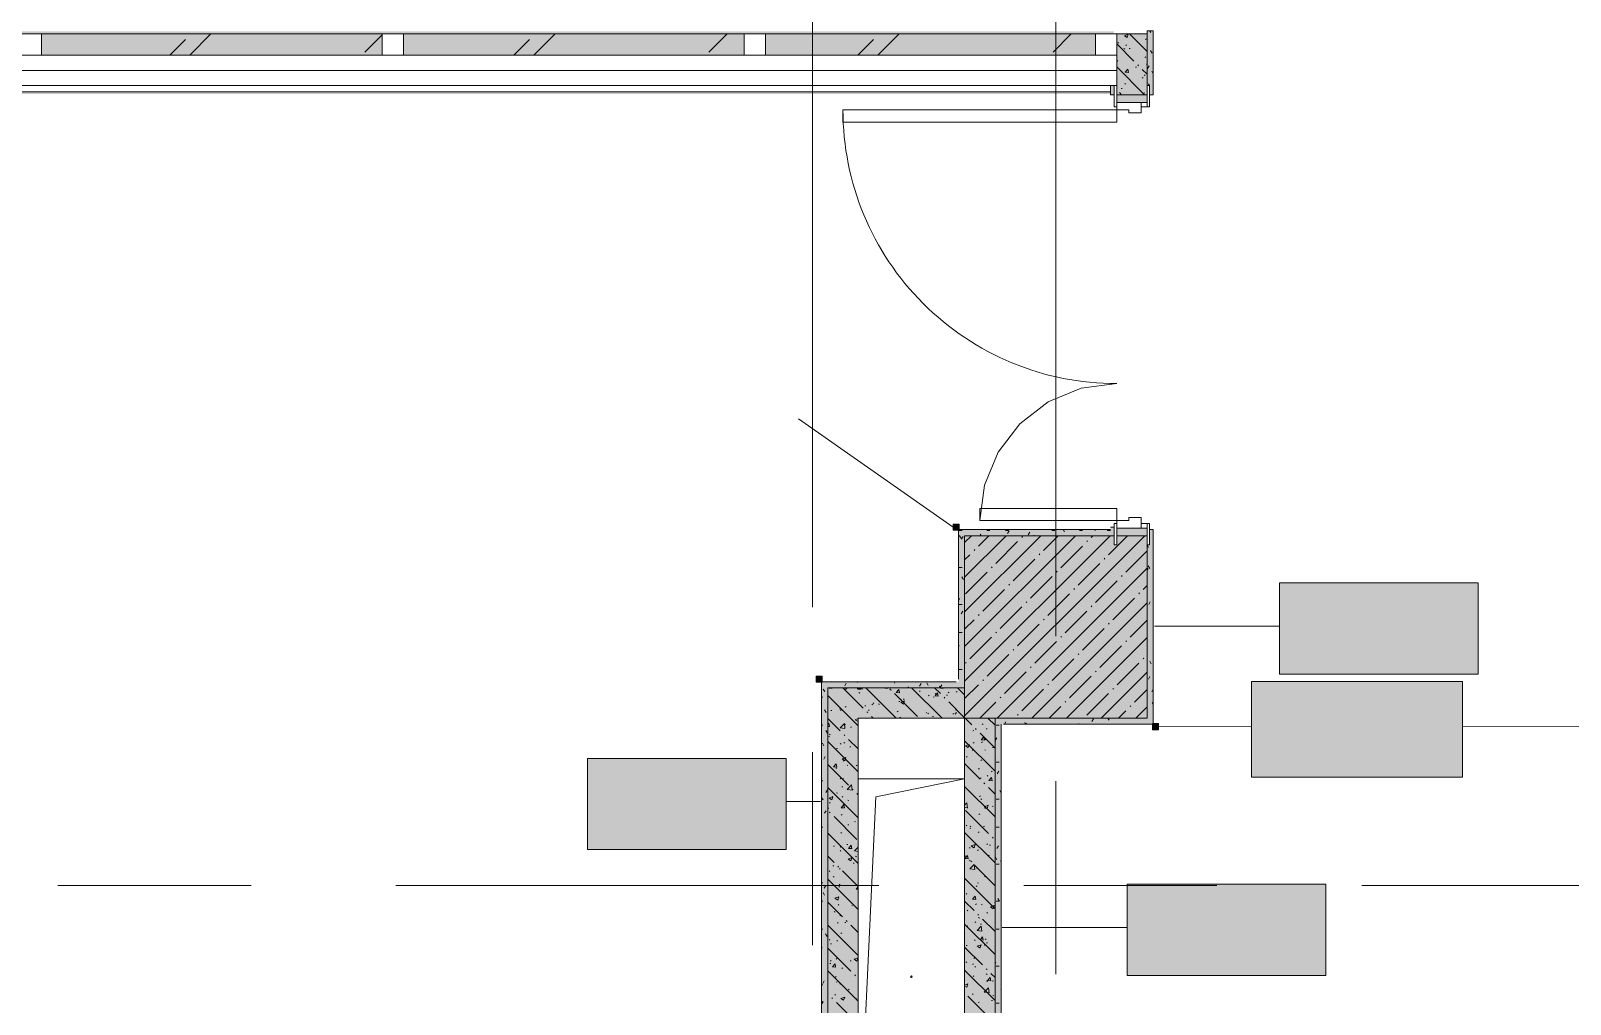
# Model space of a CAD drawing. Header units: millimetres. Extents: x -3817 to 677485, y -22715 to 103890.
# Drawn here: x 63333 to 68394, y 23671 to 26872 of the extents above; entities that cross this region are included whole.
import ezdxf

# ---------------------------------------------------------------- set-up
doc = ezdxf.new("R2010")
doc.units = ezdxf.units.MM
doc.layers.add('PDF _Геометрия', color=7, linetype='Continuous', true_color=0x1d1d1d)
doc.layers.add('PDF _Сплошная заливка', color=7, linetype='Continuous', true_color=0xffffff)

msp = doc.modelspace()

# ---------------------------------------------------------------- hatches: boundary and pattern name
at = {"layer": 'PDF _Сплошная заливка', "true_color": 0x74ba7c, "transparency": 33554559}
for points in [[(66721.3, 26861.3), (66893.3, 26861.3), (66893.3, 26869.3), (60963.3, 26869.3), (60963.3, 26861.3), (65748.3, 26861.3)], [(66883.3, 26663.3), (66883.3, 26671.3), (60973.3, 26671.3), (60973.3, 26663.3), (66721.3, 26663.3)]]:
    msp.add_hatch(color=103, dxfattribs=at).paths.add_polyline_path(points)
at = {"layer": 'PDF _Сплошная заливка', "transparency": 33554559}
for points in [[(65678.3, 26791.4), (65678.3, 26861.3), (64558.3, 26861.3), (64558.3, 26791.4), (65237, 26791.4)], [(66833.3, 26791.4), (66833.3, 26861.3), (65748.3, 26861.3), (65748.3, 26791.4), (66721.3, 26791.4)], [(66721.3, 24611.4), (67003.3, 24611.4), (67003.3, 25211.3), (66903.3, 25211.3), (66903.3, 25181.3), (66895.3, 25181.3), (66895.3, 25211.3), (66403.3, 25211.3), (66403.3, 24611.4)], [(65933.3, 17441.3), (65953.3, 17441.3), (65953.3, 24711.3), (65933.3, 24711.3), (65933.3, 17971.4)], [(66403.3, 23061.3), (66503.3, 23061.3), (66503.3, 24611.4), (66403.3, 24611.4), (66403.3, 23623.1)], [(66503.3, 23081.3), (66523.3, 23081.3), (66523.3, 24611.4), (66503.3, 24611.4), (66503.3, 23623.1)], [(66531.3, 24591.3), (67023.3, 24591.3), (67023.3, 24611.4), (66523.3, 24611.4), (66523.3, 24591.3)]]:
    msp.add_hatch(color=256, dxfattribs=at).paths.add_polyline_path(points)
h = msp.add_hatch(color=256, dxfattribs=at)
h.paths.add_polyline_path([(67023.3, 24611.4), (67023.3, 25231.3), (67011.3, 25231.3), (67011.3, 25181.3), (67003.3, 25181.3), (67003.3, 24611.4)], flags=0)
h.paths.add_polyline_path([(67011.3, 26661.3), (67023.3, 26661.3), (67023.3, 26871.4), (67003.3, 26871.4), (67003.3, 26691.3), (67011.3, 26691.3)], flags=0)
h = msp.add_hatch(color=256, dxfattribs=at)
h.paths.add_polyline_path([(66883.3, 25211.3), (66895.3, 25211.3), (66895.3, 25239.3), (66883.3, 25239.3), (66883.3, 25231.3)], flags=0)
h.paths.add_polyline_path([(66895.3, 26661.3), (66895.3, 26691.3), (66883.3, 26691.3), (66883.3, 26661.3)], flags=0)

# ---------------------------------------------------------------- linework, layer by layer
at = {"layer": 'PDF _Геометрия', "color": 253, "lineweight": 9, "true_color": 0xaaaaaa}
for points in [[(65903.3, 24976), (65903.3, 26809.4), (65903.3, 29309.4)], [(66703.3, 24880.9), (66703.3, 26809.4), (66703.3, 29309.4)], [(65903.3, 23864.8), (65903.3, 24499.8)], [(66703.3, 23769.7), (66703.3, 24404.7)], [(63422.6, 24061.3), (64057.6, 24061.3)], [(64533.8, 24061.3), (66121.3, 24061.3)], [(66597.6, 24061.3), (67232.6, 24061.3)], [(67708.8, 24061.3), (69296.3, 24061.3)]]:
    msp.add_lwpolyline(points, dxfattribs=at)
at = {"layer": 'PDF _Геометрия', "color": 9, "lineweight": 9, "true_color": 0xc0c0c0}
for points in [[(60953.3, 26861.3), (66903.3, 26861.3)], [(67011.3, 26661.3), (67023.3, 26661.3), (67023.3, 26871.4), (67003.3, 26871.4), (67003.3, 26691.3), (67003.3, 26861.3), (66903.3, 26861.3), (66903.3, 26691.3), (66883.3, 26691.3), (66883.3, 26661.3), (66895.3, 26661.3)], [(60953.3, 26791.4), (60953.3, 26741.3), (66903.3, 26741.3), (66903.3, 26791.4)], [(66883.3, 26691.3), (60973.3, 26691.3), (66883.3, 26691.3)], [(66883.3, 26691.3), (66883.3, 26671.3), (60973.3, 26671.3), (60973.3, 26691.3)], [(66903.3, 26661.3), (67003.3, 26661.3)], [(67383.3, 23061.3), (66503.3, 23061.3), (66503.3, 24611.4), (66403.3, 24611.4), (66403.3, 23061.3), (66053.3, 23061.3), (66053.3, 24611.4), (66403.3, 24611.4), (66403.3, 24711.3), (66053.3, 24711.3), (65953.3, 24711.3), (65953.3, 17461.3), (66053.3, 17461.3), (66803.3, 17461.3), (66803.3, 16791.3), (66803.3, 17441.3), (66803.3, 17461.3), (65953.3, 17461.3), (65953.3, 24711.3), (66383.3, 24711.3), (66403.3, 24711.3), (66403.3, 25211.3), (66883.3, 25211.3), (66895.3, 25211.3)], [(66883.3, 25231.3), (66383.3, 25231.3), (66383.3, 25211.3)], [(66531.3, 24591.3), (67023.3, 24591.3), (67023.3, 24611.4), (67023.3, 25231.3), (67011.3, 25231.3)], [(66895.3, 25239.3), (66883.3, 25239.3)], [(67003.3, 25181.3), (67003.3, 24611.4), (66523.3, 24611.4), (66503.3, 24611.4), (66503.3, 23081.3), (66503.3, 23061.3), (67388.3, 23061.3)], [(66375.3, 24731.3), (65933.3, 24731.3), (65933.3, 24711.3), (65933.3, 17441.3), (65953.3, 17441.3)]]:
    msp.add_lwpolyline(points, dxfattribs=at)
at = {"layer": 'PDF _Геометрия', "color": 7, "lineweight": 20}
for points in [[(63368.3, 26861.3), (63298.3, 26861.3), (63298.3, 26791.4), (63368.3, 26791.4)], [(64488.3, 26861.3), (63368.3, 26861.3), (63368.3, 26791.4), (64488.3, 26791.4)], [(64558.3, 26861.3), (64488.3, 26861.3), (64488.3, 26791.4), (64558.3, 26791.4)], [(65678.3, 26861.3), (64558.3, 26861.3), (64558.3, 26791.4), (65678.3, 26791.4)], [(65748.3, 26861.3), (65678.3, 26861.3), (65678.3, 26791.4), (65748.3, 26791.4)], [(66833.3, 26861.3), (65748.3, 26861.3), (65748.3, 26791.4), (66833.3, 26791.4)], [(66903.3, 26861.3), (66833.3, 26861.3), (66833.3, 26791.4), (66903.3, 26791.4)], [(66385.3, 25229.8), (66385.3, 25249.3), (66365.3, 25249.3), (66365.3, 25229.8)], [(65935.3, 24729.8), (65935.3, 24749.3), (65915.3, 24749.3), (65915.3, 24729.8)], [(67040.8, 24593.3), (67021.3, 24593.3), (67021.3, 24573.3), (67040.8, 24573.3)]]:
    msp.add_lwpolyline(points, close=True, dxfattribs=at)
at = {"layer": 'PDF _Геометрия', "color": 7, "lineweight": 9}
for points in [[(64488.3, 26861.3), (63368.3, 26861.3), (64488.3, 26861.3)], [(63789.9, 26791.4), (63841.5, 26842.9)], [(63855.6, 26791.4), (63925.6, 26861.3)], [(64431.4, 26801.5), (64488.3, 26858.4)], [(65678.3, 26861.3), (64558.3, 26861.3), (65678.3, 26861.3)], [(64921.2, 26791.4), (64972.8, 26842.9)], [(64986.9, 26791.4), (65056.9, 26861.3)], [(65562.8, 26801.5), (65622.6, 26861.3)], [(66833.3, 26861.3), (65748.3, 26861.3), (66833.3, 26861.3)], [(66052.6, 26791.4), (66104.2, 26842.9)], [(66118.3, 26791.4), (66188.3, 26861.3)], [(66694.1, 26801.5), (66754, 26861.3)], [(66365.3, 25239.6), (65857.6, 25595.5)], [(66383.3, 25211.3), (66383.3, 24739.3)], [(66895.3, 25211.3), (66403.3, 25211.3), (66403.3, 24611.4), (67003.3, 24611.4), (67003.3, 25181.3)], [(67003.3, 25211.3), (66903.3, 25211.3)], [(67027.3, 24914), (67438.2, 24914)], [(66523.3, 23089.4), (66523.3, 24591.3)], [(67040.8, 24583.3), (67346.1, 24584.9)], [(68515.3, 24583.6), (68040.1, 24584.9)], [(66053.3, 23111.3), (66111.6, 24353), (66403.3, 24411.3)], [(65929.3, 24337.1), (65816.8, 24337.1)], [(66527.3, 23923.4), (66938.2, 23923.4)]]:
    msp.add_lwpolyline(points, dxfattribs=at)
at = {"layer": 'PDF _Геометрия', "color": 252, "lineweight": 9, "true_color": 0x878787}
for points in [[(66959.7, 26771.9), (66903.3, 26828.4)], [(66907, 26830.8), (66909.7, 26832.8)], [(66937.7, 26849.5), (66928.9, 26855.5), (66941.3, 26860.2)], [(66932.9, 26825.6), (66935.4, 26823.4)], [(66937.7, 26849.4), (66941.4, 26860.2)], [(67003.3, 26803.8), (66945.7, 26861.3)], [(66998.3, 26843.3), (67000.9, 26845.3)], [(66904.8, 26771.6), (66907.5, 26773.6)], [(66926.7, 26813), (66929.5, 26811.2)], [(66944.2, 26812.8), (66947.5, 26813.2)], [(66996.1, 26784.1), (66998.8, 26786.1)], [(66994.8, 26661.3), (66903.3, 26752.9)], [(66942.2, 26734.4), (66931.5, 26735.4), (66940.1, 26745.6)], [(66942.2, 26734.4), (66940.1, 26745.5)], [(66964.8, 26751.5), (66968.1, 26751.9)], [(66974.8, 26756.8), (66972.3, 26759.4)], [(67003.3, 26728.4), (66987.4, 26744.3)], [(66994, 26724.9), (66996.6, 26726.9)], [(67000.8, 26763.4), (67003.3, 26761.2)], [(66903.3, 26712.8), (66905.3, 26714.4)], [(66918, 26681.4), (66921.3, 26681.8)], [(66929.6, 26698.2), (66932.4, 26696.4)], [(66987, 26718.1), (66989.8, 26716.3)], [(66919.5, 26661.3), (66912, 26668.8)], [(66991.8, 26665.7), (66994.5, 26667.8)], [(65971.9, 24711.3), (65972.6, 24710.9)], [(66069.6, 24644.7), (66053.3, 24661), (66003, 24711.3)], [(66009.8, 24706.7), (66013.2, 24707.2)], [(66013.2, 24706.7), (66015.8, 24708.7)], [(66061.6, 24706.2), (66053.3, 24706.9), (66051, 24707.1), (66053.3, 24709.8), (66054.6, 24711.3)], [(66061.6, 24706.1), (66060.7, 24711.3)], [(66064.7, 24708.7), (66067.5, 24706.9)], [(66178.3, 24611.4), (66078.3, 24711.3)], [(66160.1, 24705), (66157.6, 24707.5)], [(66159.6, 24704.7), (66162.4, 24702.9)], [(66189.1, 24695), (66178.5, 24695.9), (66187.1, 24706.1)], [(66189.2, 24694.9), (66187.1, 24706.1)], [(66329.2, 24611.4), (66229.2, 24711.3)], [(66254.5, 24700.7), (66257.4, 24698.9)], [(66323.6, 24692.5), (66304.7, 24711.3)], [(66375.7, 24697.2), (66378.4, 24699.3)], [(66403.3, 24688.2), (66380.1, 24711.3)], [(66053.3, 24585.6), (65953.3, 24685.6)], [(65953.3, 24677.3), (65954.8, 24675.9)], [(66011, 24647.5), (66013.7, 24649.5)], [(66056, 24696), (66058.5, 24693.7)], [(66075.4, 24651.4), (66078.7, 24651.8)], [(66098.6, 24656.9), (66101.1, 24654.7)], [(66102.3, 24660), (66104.9, 24662)], [(66119.9, 24657.2), (66123.2, 24657.7)], [(66248.1, 24617), (66172.7, 24692.5)], [(66187.2, 24666.1), (66190.5, 24666.5)], [(66192.1, 24671.4), (66194.8, 24673.4)], [(66202.3, 24657.7), (66193.4, 24663.6), (66205.9, 24668.4)], [(66202.3, 24674.7), (66204.8, 24672.5)], [(66202.3, 24657.6), (66205.9, 24668.3)], [(66284.4, 24684.7), (66287.1, 24686.7)], [(66299.5, 24680.9), (66302.8, 24681.3)], [(66316.7, 24683.8), (66306, 24684.8), (66314.6, 24695)], [(66306, 24692.5), (66308.5, 24690.3)], [(66316.7, 24683.8), (66314.6, 24694.9)], [(66338.7, 24677.4), (66336.2, 24679.9)], [(66344, 24686.8), (66347.3, 24687.2)], [(66349.4, 24696.7), (66352.3, 24694.9)], [(66403.3, 24612.8), (66351.2, 24664.8)], [(65994.2, 24569.3), (65953.3, 24610.2)], [(65963.1, 24636.6), (65966.4, 24637)], [(65991.8, 24642.2), (65994.7, 24640.4)], [(65995, 24639.1), (65997.4, 24636.9)], [(66052.9, 24600.3), (66044, 24606.3), (66053.3, 24609.8)], [(66052.9, 24600.3), (66053.3, 24601.3)], [(66084.7, 24629.6), (66082.2, 24632.1)], [(66086.8, 24638.2), (66089.6, 24636.4)], [(66103, 24611.4), (66097.3, 24617)], [(66181.7, 24634.2), (66184.5, 24632.4)], [(66189.9, 24612.2), (66192.6, 24614.2)], [(66270.2, 24612.5), (66271.5, 24611.4)], [(66276.6, 24630.2), (66279.4, 24628.4)], [(66282.3, 24625.5), (66284.9, 24627.5)], [(66297.2, 24616.6), (66300.6, 24617.1)], [(66364.6, 24625.5), (66367.9, 24625.9)], [(66371.5, 24626.2), (66374.3, 24624.4)], [(66373.6, 24638), (66376.2, 24640.1)], [(66373.9, 24630.3), (66376.4, 24628)], [(66426.7, 24589.4), (66404.7, 24611.4)], [(66503.3, 24588.2), (66480.1, 24611.4)], [(65953.3, 24590.6), (65956.7, 24594.7)], [(65953.3, 24584.1), (65958.7, 24583.6)], [(65958.8, 24583.5), (65956.7, 24594.7)], [(65957.2, 24551.3), (65960, 24549.5)], [(65959.2, 24559.1), (65961.6, 24556.9)], [(66009.9, 24577.5), (65994, 24579.9), (66007.9, 24594.3)], [(66009.3, 24554.2), (66006.8, 24556.7)], [(66009.9, 24577.4), (66007.9, 24594.3)], [(66008.8, 24588.3), (66011.5, 24590.3)], [(66028.6, 24581.3), (66031.9, 24581.7)], [(66052.1, 24547.3), (66053.3, 24546.6)], [(66430.1, 24570.1), (66433.4, 24570.6)], [(66441.8, 24574.3), (66439.2, 24576.8)], [(66503.3, 24512.8), (66454.3, 24561.7)], [(66468.9, 24538.9), (66458.2, 24539.9), (66466.8, 24550.1)], [(66461.2, 24590.2), (66463.9, 24592.3)], [(66468.9, 24538.9), (66466.8, 24550)], [(66474.6, 24576), (66477.9, 24576.4)], [(66053.3, 24434.7), (65953.3, 24534.7)], [(65981.8, 24511.1), (65985.1, 24511.6)], [(65994.7, 24527.5), (65997.5, 24525.7)], [(66006.7, 24529.1), (66009.3, 24531.1)], [(66053.3, 24510.2), (66021.8, 24541.6)], [(66026.3, 24517), (66029.6, 24517.4)], [(66503.3, 24437.3), (66403.3, 24537.3)], [(66414.5, 24514.5), (66405.7, 24520.4), (66418.1, 24525.2)], [(66414.6, 24514.4), (66418.2, 24525.2)], [(66427.8, 24505.9), (66431.1, 24506.3)], [(66431.8, 24531.3), (66434.6, 24529.5)], [(66459.1, 24531), (66461.7, 24533.1)], [(66469.3, 24507.4), (66472.1, 24505.6)], [(66470.3, 24542), (66472.7, 24539.8)], [(66495.2, 24514.7), (66498.5, 24515.2)], [(66021.8, 24390.7), (65953.3, 24459.3)], [(65953.3, 24451.7), (65954.3, 24450.8)], [(65983.4, 24449.8), (65972.8, 24450.8), (65981.4, 24461)], [(65979.5, 24446.9), (65982.9, 24447.3)], [(65983.4, 24449.8), (65981.4, 24460.9)], [(66009.6, 24471.4), (66000.8, 24477.3), (66013.2, 24482.1)], [(66004.5, 24469.9), (66007.2, 24471.9)], [(66009.6, 24471.3), (66013.3, 24482.1)], [(66016.8, 24457), (66019.6, 24455.2)], [(66046.9, 24455.7), (66050.2, 24456.2)], [(66454.3, 24410.8), (66403.3, 24461.9)], [(66409.2, 24485.2), (66411.7, 24482.9)], [(66448.4, 24444.6), (66451.7, 24445.1)], [(66456.9, 24471.8), (66459.5, 24473.9)], [(65994.4, 24414), (65996.9, 24411.7)], [(66002.3, 24410.7), (66005, 24412.8)], [(66454.7, 24412.7), (66457.4, 24414.7)], [(66469.4, 24395.8), (66466.9, 24398.3)], [(66477.1, 24423), (66479.6, 24420.7)], [(66493.5, 24405.2), (66482.9, 24406.1), (66491.5, 24416.4)], [(66491.3, 24436.9), (66494.2, 24435.1)], [(66493.5, 24405.2), (66491.5, 24416.3)], [(66053.3, 24283.8), (65953.3, 24383.8)], [(65966.4, 24342.4), (65957.5, 24348.4), (65970, 24353.2)], [(65966.4, 24342.4), (65970, 24353.1)], [(65982.1, 24366.1), (65985, 24364.3)], [(66000.1, 24385.6), (66003.4, 24386)], [(66000.2, 24351.5), (66002.8, 24353.6)], [(66033.4, 24374.8), (66017.6, 24377.3), (66031.5, 24391.7)], [(66033.4, 24374.8), (66031.5, 24391.7)], [(66036.9, 24375.6), (66034.4, 24378.2)], [(66053.3, 24359.3), (66049.5, 24363.1)], [(66503.3, 24286.4), (66403.3, 24386.4)], [(66403.3, 24374.7), (66404.9, 24374.9)], [(66452.6, 24353.5), (66455.2, 24355.5)], [(66456.7, 24346), (66459.5, 24344.2)], [(66503.3, 24361.9), (66482, 24383.2)], [(65953.3, 24315.5), (65956.7, 24315.9)], [(65958.6, 24334), (65961.1, 24331.7)], [(65961.5, 24300.2), (65959, 24302.7)], [(66008.1, 24316.1), (65997.5, 24317), (66006, 24327.2)], [(65998, 24292.3), (66000.7, 24294.4)], [(66008.1, 24316), (66006, 24327.2)], [(66019.6, 24342.2), (66022.4, 24340.4)], [(66403.3, 24324.8), (66411, 24332.9)], [(66403.3, 24317.5), (66412.9, 24316)], [(66482, 24232.3), (66406.6, 24307.7)], [(66413, 24315.9), (66411, 24332.8)], [(66450.4, 24294.3), (66453.1, 24296.3)], [(66467.1, 24319.2), (66470.5, 24319.6)], [(66477.4, 24314), (66468.6, 24319.9), (66481, 24324.7)], [(66469.8, 24316.9), (66472.2, 24314.6)], [(66477.4, 24313.9), (66481, 24324.7)], [(66494.2, 24322.2), (66497, 24320.4)], [(66049.5, 24212.2), (65974.1, 24287.6)], [(66018.9, 24260.1), (66022.2, 24260.6)], [(66041.7, 24271.7), (66044.5, 24269.9)], [(66408.7, 24260), (66411.1, 24257.8)], [(66420.4, 24249), (66423.7, 24249.5)], [(66421.3, 24255.7), (66424.2, 24253.9)], [(66464.9, 24254.9), (66468.2, 24255.3)], [(66053.3, 24133), (65953.3, 24233)], [(65953.3, 24226.1), (65953.8, 24225.6)], [(65995.9, 24233.1), (65998.5, 24235.2)], [(66016.6, 24195.9), (66019.9, 24196.3)], [(66032.8, 24182.4), (66022.1, 24183.3), (66030.7, 24193.5)], [(66032.8, 24182.3), (66030.7, 24193.4)], [(66503.3, 24135.6), (66403.3, 24235.6)], [(66434.1, 24185), (66425.3, 24191), (66437.8, 24195.8)], [(66434.2, 24185), (66437.8, 24195.7)], [(66448.2, 24235.1), (66450.9, 24237.1)], [(66476.6, 24197.8), (66479, 24195.6)], [(66485.4, 24193.6), (66488.8, 24194.1)], [(66497.1, 24217.2), (66494.6, 24219.7)], [(65974.1, 24136.8), (65953.3, 24157.6)], [(65972.1, 24190), (65975.4, 24190.4)], [(65993.7, 24174), (65996.4, 24176)], [(65993.9, 24188.8), (65996.4, 24186.6)], [(66007, 24180.9), (66009.9, 24179.1)], [(66029.2, 24141.9), (66020.4, 24147.9), (66032.8, 24152.7)], [(66029.3, 24141.9), (66032.9, 24152.6)], [(66053.3, 24172.8), (66041.2, 24174.7), (66053.3, 24187.2)], [(66044.5, 24157), (66047.4, 24155.2)], [(66406.6, 24156.9), (66403.3, 24160.2)], [(66415.3, 24148.9), (66404.7, 24149.8), (66413.3, 24160)], [(66415.4, 24148.8), (66413.3, 24160)], [(66418.1, 24184.8), (66421.4, 24185.2)], [(66421.6, 24141.8), (66419.1, 24144.3)], [(66446.1, 24175.9), (66448.7, 24177.9)], [(66481.6, 24160.8), (66484.4, 24159)], [(65958.1, 24108.8), (65960.6, 24106.6)], [(65969.8, 24125.7), (65973.1, 24126.2)], [(65971.7, 24090.5), (65974.5, 24088.7)], [(65989.2, 24121.7), (65986.6, 24124.2)], [(65991.5, 24114.8), (65994.2, 24116.8)], [(66053.3, 24057.6), (66001.7, 24109.1)], [(66037.2, 24134.6), (66040.5, 24135)], [(66436.5, 24113.3), (66420.7, 24115.8), (66434.5, 24130.2)], [(66424.2, 24140.9), (66427, 24139.1)], [(66503.3, 24060.2), (66434.2, 24129.2)], [(66436.5, 24113.3), (66434.6, 24130.2)], [(66438.7, 24123.5), (66442, 24123.9)], [(66443.9, 24116.7), (66446.6, 24118.8)], [(66469.2, 24091.7), (66471.7, 24089.5)], [(66053.3, 23982.1), (65953.3, 24082.1)], [(65989.4, 24055.6), (65992, 24057.6)], [(65990.4, 24064.5), (65993.7, 24064.9)], [(66053.3, 24049), (66046.8, 24049.5), (66053.3, 24057.2)], [(66503.3, 23984.7), (66403.3, 24084.7)], [(66441.8, 24057.5), (66444.4, 24059.6)], [(66446.2, 24070.4), (66449.1, 24068.6)], [(66001.7, 23958.2), (65953.3, 24006.7)], [(65986, 24013), (65977.1, 24019), (65989.6, 24023.7)], [(65986, 24012.9), (65989.6, 24023.7)], [(65987.2, 23996.4), (65989.9, 23998.4)], [(66032, 23995.6), (66034.8, 23993.8)], [(66434.2, 23978.4), (66403.3, 24009.3)], [(66408.1, 24034.9), (66410.6, 24032.6)], [(66440, 24015.1), (66429.4, 24016.1), (66438, 24026.3)], [(66440, 24015.1), (66438, 24026.2)], [(66439.6, 23998.3), (66442.3, 24000.4)], [(66457.4, 23998), (66460.7, 23998.5)], [(66497, 23984.5), (66488.2, 23990.5), (66500.6, 23995.3)], [(66497, 23984.5), (66500.6, 23995.2)], [(66501.9, 24003.9), (66503.3, 24004.1)], [(65974.5, 23975.7), (65977.4, 23973.9)], [(65985.1, 23937.2), (65987.7, 23939.2)], [(65993.4, 23963.7), (65995.9, 23961.4)], [(66009.1, 23939), (66012.4, 23939.4)], [(66016.8, 23943.2), (66014.3, 23945.7)], [(66411.6, 23979.6), (66414.4, 23977.8)], [(66437.4, 23939.1), (66440.1, 23941.2)], [(66449.3, 23963.3), (66446.8, 23965.8)], [(66449.1, 23955.7), (66451.9, 23953.9)], [(66503.3, 23909.3), (66461.9, 23950.7)], [(66476, 23972.7), (66478.5, 23970.4)], [(65954.6, 23926), (65953.3, 23933.2)], [(66053.3, 23831.2), (65953.3, 23931.2)], [(65953.3, 23926.1), (65954.6, 23926)], [(65996.6, 23905.2), (65999.4, 23903.4)], [(66053.3, 23906.7), (66029.4, 23930.6)], [(66503.3, 23833.8), (66403.3, 23933.8)], [(66410.6, 23927.9), (66414, 23928.3)], [(66460.1, 23910.7), (66444.3, 23913.2), (66458.1, 23927.6)], [(66464.7, 23881.4), (66454.1, 23882.3), (66462.6, 23892.5)], [(66455.1, 23933.8), (66458.5, 23934.2)], [(66460.1, 23910.7), (66458.1, 23927.6)], [(66464.7, 23881.4), (66462.6, 23892.5)], [(66029.4, 23779.7), (65954, 23855.1)], [(65957.6, 23883.7), (65960.1, 23881.4)], [(65962.3, 23868.9), (65965.7, 23869.3)], [(65982.9, 23878), (65985.6, 23880.1)], [(66006.9, 23874.7), (66010.2, 23875.2)], [(66461.9, 23799.8), (66403.3, 23858.4)], [(66408.4, 23863.6), (66411.7, 23864.1)], [(66435.3, 23880), (66437.9, 23882)], [(66453.8, 23855.6), (66444.9, 23861.5), (66457.4, 23866.3)], [(66453.8, 23855.5), (66457.4, 23866.3)], [(66468.7, 23866.6), (66471.2, 23864.3)], [(66471.2, 23885.2), (66474, 23883.4)], [(66475.7, 23872.5), (66479, 23872.9)], [(65960.1, 23804.6), (65963.4, 23805.1)], [(65962, 23814.4), (65964.8, 23812.6)], [(65979.2, 23792.3), (65968.6, 23793.2), (65977.2, 23803.4)], [(65979.3, 23792.2), (65977.2, 23803.4)], [(65980.7, 23818.8), (65983.4, 23820.9)], [(65999.5, 23790.5), (66002.3, 23788.7)], [(66027.4, 23813.5), (66030.7, 23813.9)], [(66048.8, 23812.5), (66040, 23818.4), (66052.4, 23823.2)], [(66048.9, 23812.4), (66052.5, 23823.2)], [(66407.6, 23809.7), (66410.1, 23807.5)], [(66428.9, 23802.4), (66432.3, 23802.8)], [(66433.1, 23820.8), (66435.8, 23822.8)], [(66436.5, 23794.3), (66439.4, 23792.5)], [(66477, 23784.7), (66474.4, 23787.3)], [(66053.3, 23680.4), (65953.3, 23780.4)], [(65978.6, 23759.6), (65981.2, 23761.7)], [(65980.7, 23743.4), (65984, 23743.8)], [(65992.9, 23738.6), (65995.3, 23736.3)], [(66044.5, 23764.6), (66042, 23767.1)], [(66503.3, 23683), (66403.3, 23783)], [(66403.3, 23733.2), (66414.1, 23737.4)], [(66410.5, 23726.6), (66414.1, 23737.3)], [(66430.9, 23761.6), (66433.6, 23763.6)], [(66474, 23770.5), (66476.9, 23768.6)], [(66475.5, 23747.5), (66478, 23745.3)], [(66489.4, 23747.7), (66478.7, 23748.6), (66487.3, 23758.8)], [(66489.4, 23747.6), (66487.3, 23758.8)], [(66503.3, 23758.4), (66489.5, 23772.2)], [(66494.4, 23747), (66497.8, 23747.5)], [(65954, 23704.3), (65953.3, 23705)], [(65969, 23689.2), (65966.5, 23691.7)], [(65976.4, 23700.4), (65979.1, 23702.5)], [(66005.6, 23683.5), (65996.7, 23689.5), (66009.2, 23694.3)], [(66005.6, 23683.5), (66009.2, 23694.2)], [(66021.5, 23720), (66024.3, 23718.2)], [(66046.2, 23688), (66049.5, 23688.4)], [(66403.3, 23731.5), (66410.5, 23726.7)], [(66403.3, 23702.6), (66404, 23702.2)], [(66489.5, 23621.3), (66414.1, 23696.7)], [(66428.8, 23702.4), (66431.4, 23704.4)], [(66483.7, 23708.1), (66467.8, 23710.5), (66481.7, 23725)], [(66483.7, 23708), (66481.7, 23724.9)], [(66496.1, 23699.9), (66498.9, 23698.1)], [(66053.3, 23605), (65981.6, 23676.6)], [(66447.7, 23676.9), (66451, 23677.3)], [(66492.2, 23682.8), (66495.5, 23683.2)]]:
    msp.add_lwpolyline(points, dxfattribs=at)
at = {"layer": 'PDF _Геометрия', "color": 253, "lineweight": 9, "true_color": 0x9b9b9b}
for points in [[(67015.4, 26865.8), (67012.2, 26871.4)], [(67003.3, 26813.5), (67004.5, 26813.5)], [(67019.5, 26797.7), (67014.5, 26806.4)], [(67010.1, 26756), (67005, 26747.3)], [(67023.3, 26730.3), (67018.6, 26738.4)], [(67003.3, 26722.1), (67004.5, 26722.1)], [(67010.6, 26691.3), (67007.4, 26696.8)], [(66384.9, 25228.5), (66394.9, 25228.5)], [(66391.5, 25203.3), (66386.8, 25211.3), (66386.5, 25212)], [(66398.3, 25208.7), (66393.2, 25200)], [(66457.2, 25211.3), (66454.5, 25216.1)], [(66476.3, 25228.5), (66486.4, 25228.5)], [(66537.3, 25228.5), (66547.3, 25228.5)], [(66549.6, 25226.9), (66544.6, 25218.2)], [(66617.6, 25222.8), (66612.6, 25214.1)], [(66633.2, 25211.3), (66632.2, 25213.1)], [(66689.7, 25228.5), (66699.7, 25228.5)], [(66731.7, 25223.7), (66727.2, 25231.3)], [(66781.1, 25228.5), (66791.2, 25228.5)], [(66833.7, 25231.3), (66831.9, 25228.3)], [(66872.5, 25228.5), (66882.6, 25228.5)], [(67007.9, 25172), (67003.3, 25180)], [(66384.9, 25106.6), (66394.9, 25106.6)], [(67003.3, 25137.1), (67004.5, 25137.1)], [(67006.5, 25103.9), (67003.3, 25098.3)], [(67012, 25104), (67006.9, 25112.7)], [(66399.7, 25067.2), (66394.6, 25075.9)], [(66386, 25004.6), (66383.3, 24999.8)], [(67003.3, 25045.7), (67004.5, 25045.7)], [(66384.9, 24984.7), (66394.9, 24984.7)], [(66397.2, 24962.9), (66392.2, 24954.2)], [(67013.6, 24994.2), (67008.5, 24985.5)], [(67003.3, 24923.7), (67004.5, 24923.7)], [(66385.5, 24847.9), (66383.3, 24851.8)], [(66384.9, 24893.3), (66394.9, 24893.3)], [(67003.3, 24801.8), (67004.5, 24801.8)], [(67017.1, 24790.2), (67012.1, 24798.9)], [(66384.9, 24771.4), (66394.9, 24771.4)], [(67012.5, 24748.5), (67007.4, 24739.8)], [(65943.8, 24698.5), (65938.8, 24707.2)], [(65958.1, 24710.4), (65968.2, 24710.4)], [(66014.3, 24726.5), (66009.3, 24717.8)], [(66049.6, 24710.4), (66059.6, 24710.4)], [(66052.3, 24731.3), (66050.9, 24728.9)], [(66141, 24710.4), (66151.1, 24710.4)], [(66174.3, 24726), (66171.2, 24731.3)], [(66218.4, 24714.2), (66216.7, 24711.3)], [(66242.4, 24730), (66241.6, 24731.3)], [(66260, 24725.4), (66255, 24716.7)], [(66284, 24718.9), (66279, 24727.6)], [(66323.6, 24711.3), (66320.6, 24716.4)], [(66328.1, 24721.3), (66323, 24712.6)], [(66323.9, 24710.4), (66334, 24710.4)], [(67003.3, 24710.4), (67004.5, 24710.4)], [(67023.3, 24706.2), (67018.6, 24698.1)], [(65933.3, 24679.9), (65937.7, 24679.9)], [(65953.3, 24681.7), (65952.4, 24680.2)], [(67023.3, 24657.7), (67020.3, 24662.9)], [(65947.9, 24630.4), (65942.9, 24639.2)], [(66539.2, 24599.4), (66534.6, 24591.3)], [(66604, 24591.3), (66600.9, 24596.7)], [(66826.6, 24609.4), (66821.6, 24600.7)], [(66878.1, 24604.3), (66874, 24611.4)], [(65933.3, 24588.5), (65937.7, 24588.5)], [(65952, 24562.4), (65947, 24571.1)], [(66508.7, 24546.6), (66503.7, 24537.9)], [(66506.8, 24588.5), (66516.8, 24588.5)], [(66533.6, 24591.3), (66532.9, 24592.6)], [(66607.3, 24595.3), (66605, 24591.3)], [(66780, 24591.3), (66778.6, 24593.7)], [(65934, 24526.5), (65933.3, 24525.2)], [(65940.9, 24520.8), (65935.8, 24529.5)], [(65945.2, 24484.8), (65940.1, 24476.1)], [(66504.7, 24478.6), (66503.3, 24476.1)], [(66504.4, 24459), (66503.3, 24461.1)], [(66506.8, 24466.5), (66516.8, 24466.5)], [(65933.8, 24411.1), (65933.3, 24412)], [(65933.3, 24405.6), (65937.7, 24405.6)], [(66515.8, 24436.9), (66510.8, 24428.2)], [(65937.9, 24343.1), (65933.3, 24351)], [(65933.3, 24344.6), (65937.7, 24344.6)], [(65952.2, 24375.2), (65947.2, 24366.4)], [(66506.8, 24344.6), (66516.8, 24344.6)], [(66523.3, 24365.5), (66518.7, 24373.3)], [(65948.1, 24307.1), (65943.1, 24298.4)], [(65933.3, 24253.2), (65937.7, 24253.2)], [(65953.3, 24255.4), (65952.2, 24257.4)], [(66506.8, 24253.2), (66516.8, 24253.2)], [(66503.6, 24232.8), (66503.3, 24232.3)], [(66509.6, 24145.2), (66504.6, 24154)], [(66514.7, 24191.2), (66509.7, 24182.5)], [(66523.3, 24145), (66520.9, 24140.8)], [(66506.8, 24131.3), (66516.8, 24131.3)], [(65933.3, 24070.3), (65937.7, 24070.3)], [(65947.1, 24061.4), (65942, 24052.7)], [(65933.3, 24009.4), (65937.7, 24009.4)], [(65943, 24029.3), (65938, 24038)], [(65953.3, 24011.2), (65953.2, 24011)], [(66506.8, 24009.4), (66516.8, 24009.4)], [(66517.8, 24009.2), (66512.8, 24017.9)], [(65933.3, 23917.9), (65937.7, 23917.9)], [(65951.2, 23893.2), (65946.2, 23901.9)], [(66506.8, 23917.9), (66516.8, 23917.9)], [(65934.8, 23857.3), (65933.3, 23854.6)], [(66505.5, 23809.4), (66503.3, 23805.6)], [(66503.6, 23789.8), (66503.3, 23790.5)], [(66506.8, 23796), (66516.8, 23796)], [(65941.9, 23747.6), (65936.8, 23738.9)], [(65933.3, 23735), (65937.7, 23735)], [(66523.3, 23718.3), (66522.7, 23717.4)], [(65937.1, 23673.9), (65933.3, 23680.5)], [(65937.8, 23679.6), (65933.3, 23671.7)], [(65933.3, 23674.1), (65937.7, 23674.1)], [(66506.8, 23674.1), (66516.8, 23674.1)]]:
    msp.add_lwpolyline(points, dxfattribs=at)
at = {"layer": 'PDF _Геометрия', "color": 7, "lineweight": 9}
for points in [[(64488.3, 26791.4), (63368.3, 26791.4)], [(65678.3, 26791.4), (64558.3, 26791.4)], [(66833.3, 26791.4), (65748.3, 26791.4)], [(68091.3, 25055.8), (67438.2, 25055.8), (67438.2, 24755.9), (68091.3, 24755.9)], [(68040.1, 24732.4), (67346.1, 24732.4), (67346.1, 24417.1), (68040.1, 24417.1)], [(68040.1, 24732.4), (67346.1, 24732.4), (67346.1, 24417.1), (68040.1, 24417.1)], [(65816.8, 24479), (65163.6, 24479), (65163.6, 24179), (65816.8, 24179)], [(66403.3, 24411.3), (66403.3, 23111.3), (66053.3, 23111.3), (66053.3, 24411.3)], [(66403.3, 24411.3), (66053.3, 24411.3), (66053.3, 23111.3), (66403.3, 23111.3)], [(67591.3, 24065.3), (66938.2, 24065.3), (66938.2, 23765.3), (67591.3, 23765.3)]]:
    msp.add_lwpolyline(points, close=True, dxfattribs=at)
at = {"layer": 'PDF _Геометрия', "color": 253, "lineweight": 13, "true_color": 0xaaaaaa}
for points in [[(66903.3, 26621.4), (66903.3, 26691.3), (66895.3, 26691.3), (66895.3, 26621.4)], [(67011.3, 26621.4), (67011.3, 26691.3), (67003.3, 26691.3), (67003.3, 26621.4)], [(67003.3, 26636.3), (67003.3, 26661.3), (66903.3, 26661.3), (66903.3, 26636.3)], [(66903.3, 26611.3), (66943.3, 26611.3), (66943.3, 26601.3), (66983.3, 26601.3), (66983.3, 26636.3), (66903.3, 26636.3)], [(67003.3, 26621.4), (67003.3, 26636.3), (66983.3, 26636.3), (66983.3, 26621.4)], [(66003.3, 26611.3), (66003.3, 26571.3), (66903.3, 26571.3), (66903.3, 26611.3)], [(66453.3, 25261.3), (66903.3, 25261.3), (66903.3, 25301.3), (66453.3, 25301.3)], [(66903.3, 25261.3), (66903.3, 25236.3), (66983.3, 25236.3), (66983.3, 25271.3), (66943.3, 25271.3), (66943.3, 25261.3)], [(66903.3, 25251.3), (66895.3, 25251.3), (66895.3, 25181.3), (66903.3, 25181.3)], [(67003.3, 25236.3), (66903.3, 25236.3), (66903.3, 25211.3), (67003.3, 25211.3)], [(67003.3, 25251.3), (66983.3, 25251.3), (66983.3, 25236.3), (67003.3, 25236.3)], [(67011.3, 25251.3), (67003.3, 25251.3), (67003.3, 25181.3), (67011.3, 25181.3)]]:
    msp.add_lwpolyline(points, close=True, dxfattribs=at)
at = {"layer": 'PDF _Геометрия', "color": 253, "lineweight": 9, "true_color": 0xaaaaaa}
msp.add_lwpolyline([(66003.3, 26611.3, 0.414214), (66903.3, 25711.3), (66786.8, 25696), (66678.3, 25651.1), (66585.1, 25579.5), (66513.6, 25486.3), (66468.6, 25377.8), (66453.3, 25261.3)], format="xyb", dxfattribs=at)
at = {"layer": 'PDF _Геометрия', "lineweight": 9}
for points in [[(66403.3, 25188.8), (66425.8, 25211.3)], [(66403.3, 25074.8), (66539.8, 25211.3)], [(66403.3, 24960.7), (66653.9, 25211.3)], [(66403.3, 24846.7), (66767.9, 25211.3)], [(66403.3, 24732.6), (66882, 25211.3)], [(66403.3, 24618.6), (66996, 25211.3)], [(66448.9, 25177.4), (66482.8, 25211.3)], [(66591.4, 25205.9), (66593.8, 25208.3)], [(66662.7, 25163.1), (66710.9, 25211.3)], [(66819.5, 25205.9), (66825, 25211.3)], [(66876.5, 25148.9), (66939, 25211.3)], [(66434.6, 25163.1), (66437, 25165.5)], [(66505.9, 25120.4), (66577.2, 25191.7)], [(66719.7, 25106.1), (66791, 25177.4)], [(66805.3, 25191.7), (66807.6, 25194)], [(66933.6, 25091.9), (67003.3, 25161.6)], [(66403.3, 25131.8), (66420.3, 25148.9)], [(66491.6, 25106.1), (66494, 25108.5)], [(66510.1, 24611.4), (67003.3, 25104.5)], [(66562.9, 25063.3), (66634.2, 25134.6)], [(66648.4, 25148.9), (66650.8, 25151.3)], [(66776.7, 25049.1), (66848, 25120.4)], [(66862.3, 25134.6), (66864.7, 25137)], [(66406.1, 25020.6), (66477.4, 25091.9)], [(66619.9, 25006.3), (66691.2, 25077.6)], [(66705.5, 25091.9), (66707.8, 25094.2)], [(66833.8, 24992.1), (66905.1, 25063.3)], [(66919.3, 25077.6), (66921.7, 25080)], [(66463.1, 24963.6), (66534.4, 25034.8)], [(66548.6, 25049.1), (66551, 25051.5)], [(66677, 24949.3), (66748.2, 25020.6)], [(66762.5, 25034.8), (66764.9, 25037.2)], [(66890.8, 24935), (66962.1, 25006.3)], [(66976.3, 25020.6), (66978.7, 25023)], [(66990.6, 25034.8), (67003.3, 25047.5)], [(66448.9, 24949.3), (66451.2, 24951.7)], [(66520.1, 24906.5), (66591.4, 24977.8)], [(66605.7, 24992.1), (66608, 24994.4)], [(66624.1, 24611.4), (67003.3, 24990.5)], [(66734, 24892.3), (66805.3, 24963.6)], [(66819.5, 24977.8), (66821.9, 24980.2)], [(66403.3, 24903.7), (66434.6, 24935)], [(66577.2, 24849.5), (66648.4, 24920.8)], [(66662.7, 24935), (66665.1, 24937.4)], [(66791, 24835.2), (66862.3, 24906.5)], [(66876.5, 24920.8), (66878.9, 24923.2)], [(66947.8, 24878), (67003.3, 24933.5)], [(66420.3, 24806.7), (66491.6, 24878)], [(66505.9, 24892.3), (66508.2, 24894.6)], [(66634.2, 24792.5), (66705.5, 24863.8)], [(66719.7, 24878), (66722.1, 24880.4)], [(66738.2, 24611.4), (67003.3, 24876.4)], [(66933.6, 24863.8), (66935.9, 24866.1)], [(66477.4, 24749.7), (66548.6, 24821)], [(66562.9, 24835.2), (66565.3, 24837.6)], [(66691.2, 24735.5), (66762.5, 24806.7)], [(66776.7, 24821), (66779.1, 24823.4)], [(66848, 24778.2), (66919.3, 24849.5)], [(66990.6, 24806.7), (66993, 24809.1)], [(66406.1, 24792.5), (66408.5, 24794.9)], [(66534.4, 24692.7), (66605.7, 24764)], [(66619.9, 24778.2), (66622.3, 24780.6)], [(66748.2, 24678.4), (66819.5, 24749.7)], [(66833.8, 24764), (66836.1, 24766.3)], [(66852.2, 24611.4), (67003.3, 24762.4)], [(66905.1, 24721.2), (66976.3, 24792.5)], [(66403.3, 24675.6), (66448.9, 24721.2)], [(66463.1, 24735.5), (66465.5, 24737.8)], [(66591.4, 24635.7), (66662.7, 24706.9)], [(66677, 24721.2), (66679.3, 24723.6)], [(66890.8, 24706.9), (66893.2, 24709.3)], [(66962.1, 24664.2), (67003.3, 24705.4)], [(66453.1, 24611.4), (66505.9, 24664.2)], [(66520.1, 24678.4), (66522.5, 24680.8)], [(66681.2, 24611.4), (66719.7, 24649.9)], [(66734, 24664.2), (66736.3, 24666.5)], [(66805.3, 24621.4), (66876.5, 24692.7)], [(66947.8, 24649.9), (66950.2, 24652.3)], [(66966.3, 24611.4), (67003.3, 24648.3)], [(66577.2, 24621.4), (66579.5, 24623.8)], [(66909.2, 24611.4), (66933.6, 24635.7)]]:
    msp.add_lwpolyline(points, dxfattribs=at)
at = {"layer": 'PDF _Геометрия', "color": 7, "lineweight": 9}
msp.add_circle((66228.3, 23761.3), 2.5, dxfattribs=at)
at = {"layer": 'PDF _Сплошная заливка', "lineweight": 35, "transparency": 33554559}
for points in [[(64488.3, 26791.4), (64488.3, 26861.3), (63368.3, 26791.4), (63368.3, 26861.3)], [(67003.3, 26661.3), (67003.3, 26861.3), (66903.3, 26661.3), (66903.3, 26861.3)], [(67003.3, 26636.3), (67003.3, 26661.3), (66903.3, 26636.3), (66903.3, 26661.3)], [(66383.3, 25211.3), (66883.3, 25211.3), (66383.3, 25231.3), (66883.3, 25231.3)], [(66403.3, 24711.3), (66403.3, 25211.3), (66383.3, 24711.3), (66383.3, 25211.3)], [(67003.3, 25211.3), (67003.3, 25236.3), (66903.3, 25211.3), (66903.3, 25236.3)], [(65933.3, 24711.3), (66383.3, 24711.3), (65933.3, 24731.3), (66383.3, 24731.3)], [(66053.3, 17461.3), (66053.3, 24711.3), (65953.3, 17461.3), (65953.3, 24711.3)], [(66403.3, 24611.4), (66403.3, 24711.3), (66053.3, 24611.4), (66053.3, 24711.3)]]:
    msp.add_solid(points, dxfattribs=at)
at = {"layer": 'PDF _Сплошная заливка', "color": 1, "lineweight": 35, "transparency": 33554559}
for points in [[(66385.3, 25229.8), (66385.3, 25249.3), (66365.3, 25229.8), (66365.3, 25249.3)], [(65935.3, 24729.8), (65935.3, 24749.3), (65915.3, 24729.8), (65915.3, 24749.3)], [(67040.8, 24573.3), (67040.8, 24593.3), (67021.3, 24573.3), (67021.3, 24593.3)]]:
    msp.add_solid(points, dxfattribs=at)
at = {"layer": 'PDF _Сплошная заливка', "lineweight": 9, "transparency": 33554559}
for points in [[(68091.3, 25055.8), (67438.2, 25055.8), (68091.3, 24755.9), (67438.2, 24755.9)], [(68040.1, 24732.4), (67346.1, 24732.4), (68040.1, 24417.1), (67346.1, 24417.1)], [(65816.8, 24479), (65163.6, 24479), (65816.8, 24179), (65163.6, 24179)], [(67591.3, 24065.3), (66938.2, 24065.3), (67591.3, 23765.3), (66938.2, 23765.3)]]:
    msp.add_solid(points, dxfattribs=at)

doc.saveas('drawing.dxf')
